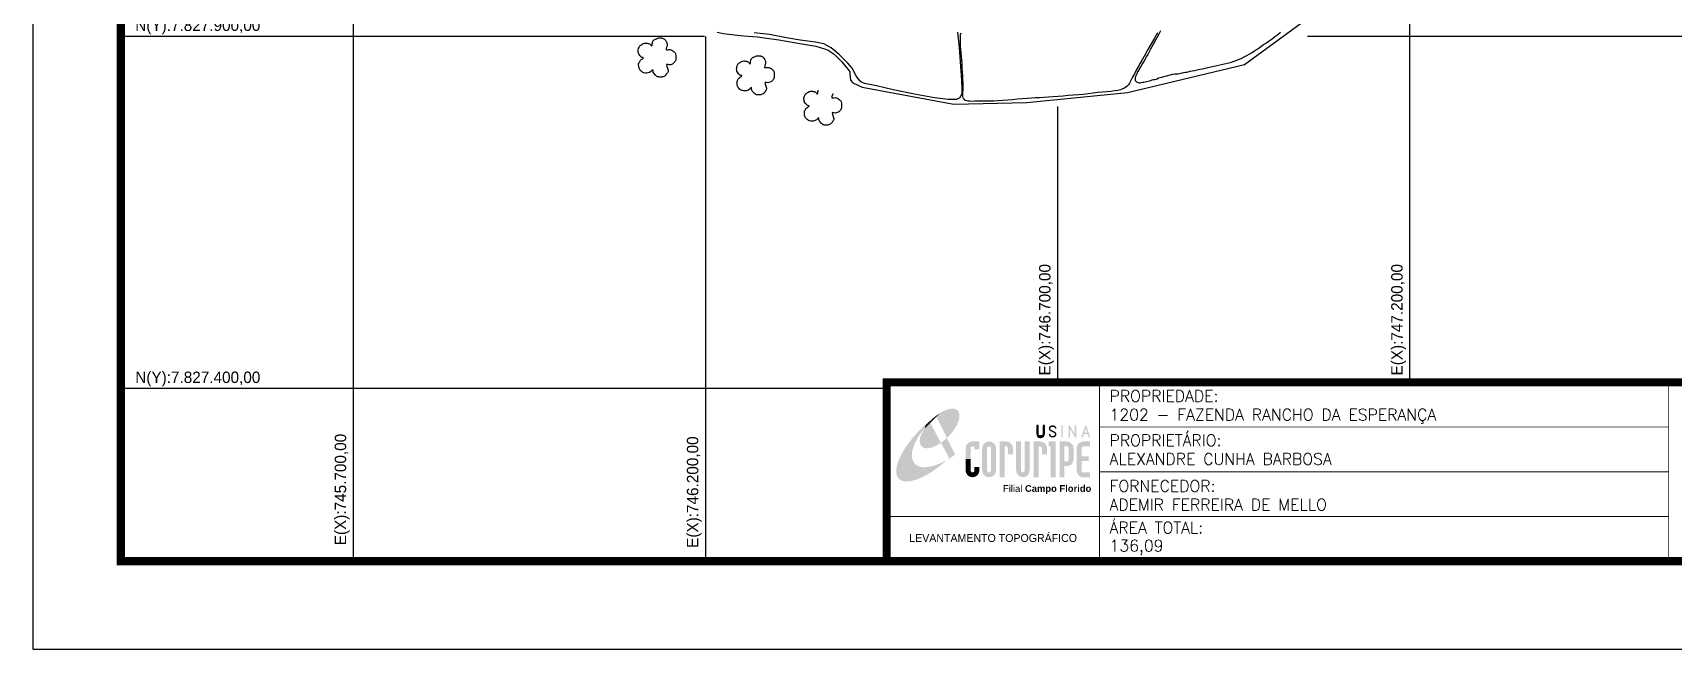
# Model space of a CAD drawing. Header units: feet. Extents: x 745245 to 748958, y 7827029 to 7829654.
# Drawn here: x 745245 to 747574, y 7827029 to 7827905 of the extents above; entities that cross this region are included whole.
import ezdxf
from ezdxf.enums import TextEntityAlignment as Align

# ---------------------------------------------------------------- set-up
doc = ezdxf.new("R2010")
doc.units = ezdxf.units.FT
doc.header["$MEASUREMENT"] = 0
doc.linetypes.add('CONTINUO', pattern=[0])
doc.linetypes.add('LIN0', pattern=[0])
for name, color, linetype in [('0114001202', 1, 'Continuous'), ('0114001202014', 5, 'Continuous'), ('0114001202017', 5, 'Continuous'), ('0114001202023', 5, 'Continuous'), ('MALHA', 8, 'Continuous'), ('MARGEM', 5, 'Continuous'), ('MATO', 3, 'Continuous')]:
    doc.layers.add(name, color=color, linetype=linetype)
doc.styles.add('ARIAL', font='arial.ttf')
doc.styles.add('Simplex', font='simplex.shx')

# ---------------------------------------------------------------- blocks, each defined once
blk = doc.blocks.new('A$C78F83FB3')
at = {"layer": 'MARGEM'}
h = blk.add_hatch(color=20, dxfattribs=at)
edge = h.paths.add_edge_path()
edge.add_ellipse((19.49, 23.77), major_axis=(-6.68, -6.67), ratio=0.469426, start_angle=292.73277, end_angle=601.25787)
edge.add_ellipse((22.83, 22.05), major_axis=(12.64, 11.29), ratio=0.457614, start_angle=79.90686, end_angle=107.91393)
edge = h.paths.add_edge_path()
edge.add_ellipse((18.28, 18.7), major_axis=(13.95, 13.59), ratio=0.386848, start_angle=63.96117, end_angle=264.59932)
edge.add_ellipse((22.83, 22.05), major_axis=(12.64, 11.29), ratio=0.457614, start_angle=107.91393, end_angle=245.11815, ccw=False)
edge.add_ellipse((19.49, 23.77), major_axis=(-6.68, -6.67), ratio=0.469426, start_angle=241.25787, end_angle=292.73277, ccw=False)
for color, points in [(20, [(15.46, 26.12), (14.17, 24.81), (14.06, 24.24), (14.39, 23.97), (14.67, 24.54), (19.47, 29.32), (18.48, 28.66), (17.31, 27.78)]), (7, [(58.42, 24.9), (57.9, 24.9), (57.9, 21.73, -0.414214), (57.15, 20.98), (56.84, 20.98, -0.414214), (56.09, 21.73), (56.09, 24.9), (55.57, 24.9), (55.57, 21.73, 0.414214), (56.84, 20.46), (57.15, 20.46, 0.414214), (58.42, 21.73)]), (7, [(61.7, 24.9), (61.23, 24.9, 0.396318), (60.04, 23.78), (60.04, 23.72, 0.151912), (60.39, 22.97), (60.46, 22.92), (62.18, 22), (62.85, 21.83, 0.12407), (62.51, 22.42), (60.75, 23.36, -0.13192), (60.56, 23.77, -0.385578), (61.23, 24.37), (61.7, 24.37, -0.414214), (62.37, 23.7), (62.89, 23.7, 0.414214)]), (7, [(62.37, 23.7), (62.89, 23.7, 0.414214), (61.7, 24.9), (61.23, 24.9, 0.396318), (60.04, 23.78), (60.04, 23.72, 0.151912), (60.39, 22.97), (60.46, 22.92), (62.18, 22), (62.18, 22, -0.131921), (62.37, 21.59, -0.385578), (61.7, 20.98), (61.23, 20.98, -0.414214), (60.56, 21.65), (60.04, 21.65, 0.414214), (61.23, 20.46), (61.7, 20.46, 0.402546), (62.89, 21.61, 0.165292), (62.51, 22.42), (60.75, 23.36, -0.13192), (60.56, 23.77, -0.385578), (61.23, 24.37), (61.7, 24.37, -0.414214)]), (7, [(30.97, 12.46), (29.13, 12.46), (29.13, 8.21, 1), (34.29, 8.21), (34.29, 9.41), (32.45, 9.41), (32.45, 8.21, -1), (30.97, 8.21)])]:
    blk.add_hatch(color=color, dxfattribs=at).paths.add_polyline_path(points)
h = blk.add_hatch(color=7, dxfattribs=at)
h.paths.add_polyline_path([(65.24, 24.9), (64.72, 24.9), (64.72, 20.46), (65.24, 20.46)])
h.paths.add_polyline_path([(67.38, 20.46), (67.9, 20.46), (67.9, 23.74), (69.74, 20.46), (70.23, 20.46), (70.23, 24.9), (69.71, 24.9), (69.71, 21.58), (67.85, 24.9), (67.38, 24.9)])
h.paths.add_polyline_path([(72.17, 20.46), (72.72, 20.46), (73.14, 21.73), (74.49, 21.73), (74.9, 20.46), (75.45, 20.46), (74, 24.9), (73.62, 24.9)])
h.paths.add_polyline_path([(73.81, 23.8), (74.32, 22.25), (73.31, 22.25)], flags=16)
h = blk.add_hatch(color=7, dxfattribs=at)
h.paths.add_polyline_path([(31.71, 18.93, 0.414214), (29.13, 16.35), (29.13, 12.46), (30.97, 12.46), (30.97, 16.35, -0.414214), (31.71, 17.09), (32.45, 17.09), (32.45, 16.02), (34.29, 16.02), (34.29, 18.93)])
h.paths.add_polyline_path([(44.15, 17.09, -0.414214), (44.89, 16.35), (44.89, 14.1), (46.72, 14.1), (46.72, 16.17, 0.433937), (44.15, 18.93), (41.77, 18.93), (41.77, 12.46), (43.61, 12.46), (43.61, 17.09)])
h.paths.add_polyline_path([(43.61, 12.46), (41.77, 12.46), (41.77, 5.62), (43.61, 5.62)])
h.paths.add_polyline_path([(47.92, 12.46), (49.75, 12.46), (49.75, 18.93), (47.92, 18.93)])
h.paths.add_polyline_path([(52.91, 18.93), (51.08, 18.93), (51.08, 12.46), (52.91, 12.46)])
h.paths.add_polyline_path([(51.08, 8.12, -1), (49.75, 8.12), (49.75, 12.46), (47.92, 12.46), (47.92, 8.12, 1), (52.91, 8.12), (52.91, 12.46), (51.08, 12.46)])
h.paths.add_polyline_path([(54.41, 12.46), (56.25, 12.46), (56.25, 17.09), (56.79, 17.09, -0.414214), (57.53, 16.35), (57.53, 14.1), (59.36, 14.1), (59.36, 16.17, 0.433937), (56.79, 18.93), (54.41, 18.93)])
h.paths.add_polyline_path([(56.25, 12.46), (54.41, 12.46), (54.41, 5.62), (56.25, 5.62)])
h.paths.add_polyline_path([(60.73, 12.46), (62.58, 12.46), (62.58, 18.93), (60.02, 18.93), (60.02, 17.08), (60.73, 17.08)])
h.paths.add_polyline_path([(62.58, 12.46), (60.73, 12.46), (60.73, 5.62), (62.58, 5.62)])
h.paths.add_polyline_path([(64.06, 12.46), (65.82, 12.46), (65.82, 17.17), (66.66, 17.17, -0.450417), (67.48, 16.25), (67.48, 12.46), (69.24, 12.46, 0.002307), (69.24, 12.48, 0.005282), (69.23, 12.54, -0.000938), (69.23, 12.53), (69.23, 16.17, 0.433937), (66.66, 18.93), (64.06, 18.93)])
h.paths.add_polyline_path([(64.06, 5.62), (65.82, 5.62), (65.82, 9.77), (66.66, 9.77, 0.426056), (69.24, 12.46), (67.48, 12.46), (67.48, 12.45, -0.450417), (66.66, 11.53), (65.82, 11.53), (65.82, 12.46), (64.06, 12.46)])
h.paths.add_polyline_path([(70.37, 12.46), (74.87, 12.46), (74.87, 13.44), (72.21, 13.44), (72.21, 16.35, -0.414214), (72.95, 17.09), (75.38, 17.09), (75.38, 18.93), (72.95, 18.93, 0.414214), (70.37, 16.35)])
h.paths.add_polyline_path([(72.21, 11.62), (74.87, 11.62), (74.87, 12.46), (70.37, 12.46), (70.37, 8.21, 0.414214), (72.95, 5.62), (75.38, 5.62), (75.38, 7.47), (72.95, 7.47, -0.414214), (72.21, 8.21)])
h = blk.add_hatch(color=7, dxfattribs=at)
h.paths.add_polyline_path([(35.29, 16.35), (35.29, 8.21, 1), (40.46, 8.21, 0.016978), (40.45, 8.38), (40.45, 16.17, 0.433937), (37.88, 18.93), (37.87, 18.93, 0.41391)])
h.paths.add_polyline_path([(38.62, 16.35), (38.62, 8.21, -1), (37.13, 8.21), (37.13, 16.35, -1)], flags=16)
at = {"layer": 'MARGEM', "color": 7}
blk.add_lwpolyline([(58.42, 24.9), (57.9, 24.9), (57.9, 21.73, -0.414214), (57.15, 20.98), (56.84, 20.98, -0.414214), (56.09, 21.73), (56.09, 24.9), (55.57, 24.9), (55.57, 21.73, 0.414214), (56.84, 20.46), (57.15, 20.46, 0.414214), (58.42, 21.73), (58.42, 24.9)], format="xyb", close=True, dxfattribs=at)
at = {"layer": 'MARGEM', "color": 252, "insert": (43.05, 2.72), "char_height": 2.5, "width": 33.0271, "attachment_point": 1, "style": 'ARIAL'}
blk.add_mtext('Filial {\\fArial|b1|i0|c0|p34;Campo Florido}', dxfattribs=at)

msp = doc.modelspace()

# ---------------------------------------------------------------- linework, layer by layer
at = {"layer": '0114001202'}
msp.add_lwpolyline([(746216.6, 7827905.7), (746226, 7827903.9), (746245, 7827901.5), (746254.6, 7827900.6), (746274, 7827898.9), (746283.9, 7827897.8), (746304.2, 7827894.7), (746336.8, 7827889.1), (746356.8, 7827885.6), (746369.3, 7827882.2), (746374.3, 7827880), (746383.1, 7827874.2), (746394, 7827863.5), (746402.2, 7827853.1), (746405.1, 7827849.1), (746405, 7827846.2), (746405.9, 7827837.5), (746409.2, 7827833.9), (746422.5, 7827827.7), (746553, 7827803.2), (746656.6, 7827805.8), (746799.4, 7827819.9), (746965.7, 7827859.5), (747145.1, 7827991.4)], dxfattribs=at)
at = {"layer": '0114001202014', "linetype": 'ByBlock', "elevation": 716.6}
msp.add_lwpolyline([(746846.4, 7827907.4), (746844.1, 7827903), (746841.7, 7827898.6), (746839.2, 7827894.1), (746836.8, 7827889.8), (746834.4, 7827885.6), (746832.2, 7827881.5), (746830.2, 7827877.6), (746828.1, 7827873.9), (746826.1, 7827870.5), (746824.3, 7827867.2), (746822.4, 7827864.1), (746820.6, 7827861), (746818.8, 7827858), (746817.1, 7827854.9), (746815.4, 7827851.9), (746813.8, 7827849.1), (746812.6, 7827846.7), (746811.6, 7827844.7), (746810.8, 7827842.7), (746810.3, 7827840.7), (746810.2, 7827838.7), (746810.5, 7827837.2), (746811.2, 7827836.1), (746812, 7827835.2), (746813.2, 7827834.5), (746814.5, 7827834), (746815.9, 7827833.8), (746817.3, 7827833.9), (746819, 7827834.2), (746820.7, 7827834.4), (746822.6, 7827834.7), (746824.5, 7827835.1), (746826.6, 7827835.6), (746828.7, 7827836.1), (746830.6, 7827836.6), (746832.5, 7827837.2), (746834.4, 7827837.8), (746836.3, 7827838.2), (746838.1, 7827838.6), (746839.9, 7827839), (746841.4, 7827839.4), (746843.5, 7827840.7), (746848.2, 7827841.9), (746849.7, 7827842.3), (746856.7, 7827844.2), (746863.7, 7827846.1), (746866.5, 7827846.4), (746867.9, 7827846.4), (746869.3, 7827846.5), (746871, 7827846.6), (746873.3, 7827846.9), (746875.4, 7827847.3), (746876.8, 7827847.7), (746878.9, 7827848.2), (746881.2, 7827848.6), (746883.4, 7827849), (746885.7, 7827849.5), (746888.3, 7827850.1), (746891.2, 7827850.7), (746894.6, 7827851.4), (746898.4, 7827852), (746902.1, 7827852.9), (746905.8, 7827853.8), (746909.6, 7827854.7), (746913.6, 7827855.5), (746917.8, 7827856.4), (746921.9, 7827857.3), (746926.2, 7827858.2), (746930.5, 7827859.1), (746934.8, 7827860.1), (746939.1, 7827861.1), (746943.3, 7827862.1), (746947.2, 7827863.2), (746951, 7827864.5), (746954.7, 7827865.7), (746958.2, 7827867.1), (746961.7, 7827868.7), (746965.1, 7827870.4), (746968.6, 7827872.3), (746972.2, 7827874.6), (746976.2, 7827876.9), (746980.3, 7827879.5), (746984.5, 7827882.2), (746988.6, 7827885.1), (746992.6, 7827888), (746996.7, 7827890.7), (747000.7, 7827893.5), (747004.6, 7827896.4), (747008.6, 7827899.4), (747012.7, 7827902.5), (747016.8, 7827905.5)], dxfattribs=at)
at = {"layer": '0114001202017'}
msp.add_lwpolyline([(746841.8, 7827904.9), (746837.5, 7827897.1), (746832.8, 7827889.1), (746828.4, 7827881.2), (746824.3, 7827873.8), (746820.6, 7827867.3), (746817.4, 7827861.5), (746814.5, 7827856.3), (746811.9, 7827851.5), (746809.3, 7827846.5), (746806.6, 7827841.5), (746804.3, 7827837.1), (746802.3, 7827833.4), (746800.6, 7827830.7), (746798.9, 7827828.8), (746797.2, 7827827.5), (746795.1, 7827826.3), (746792.5, 7827825.1), (746789.4, 7827823.9), (746785.7, 7827823), (746781.1, 7827822.2), (746775.7, 7827821.4), (746770.1, 7827820.8), (746764, 7827820.5), (746757.3, 7827819.8), (746750.4, 7827818.8), (746743.6, 7827818), (746736.6, 7827817.3), (746729.6, 7827816.8), (746722.4, 7827816.2), (746715.3, 7827815.5), (746708.1, 7827814.9), (746701, 7827814.3), (746693.8, 7827813.7), (746687, 7827813.2), (746680.6, 7827812.9), (746674.4, 7827812.5), (746668.6, 7827812.2), (746662.9, 7827811.8), (746656.7, 7827811.5), (746649.9, 7827810.9), (746643, 7827810.3), (746636.1, 7827809.7), (746629.3, 7827809), (746622.5, 7827808.5), (746615.9, 7827808.1), (746610.1, 7827807.8), (746605.4, 7827807.7), (746601.2, 7827807.7), (746597, 7827807.6), (746593.3, 7827807.6), (746589.9, 7827807.6), (746586.3, 7827807.6), (746582.5, 7827807.6), (746578.6, 7827807.4), (746575.4, 7827807.5), (746573.1, 7827807.7), (746571.6, 7827807.9), (746571.2, 7827808), (746571.2, 7827808), (746571.1, 7827808), (746569.5, 7827808.4), (746568.3, 7827809.2), (746567.3, 7827810.3), (746566.6, 7827811.3), (746566.1, 7827812.5), (746565.8, 7827814.2), (746565.6, 7827816.7), (746565.7, 7827819.7), (746565.9, 7827823.4), (746566, 7827827.9), (746565.9, 7827833.2), (746565.7, 7827838.5), (746565.5, 7827843.7), (746565.2, 7827849), (746564.8, 7827854.6), (746564.4, 7827860.1), (746564, 7827865.7), (746563.5, 7827871.2), (746563.2, 7827876.4), (746562.8, 7827881.4), (746562.5, 7827886.2), (746562.2, 7827890.2), (746562.1, 7827893.4), (746562.1, 7827896.4), (746562.2, 7827899.6), (746562.5, 7827902.4), (746563, 7827904.9)], dxfattribs=at)
at = {"layer": '0114001202023', "linetype": 'ByBlock'}
msp.add_lwpolyline([(746558.2, 7827905.5), (746560.2, 7827883.9), (746562.6, 7827850.3), (746563, 7827845.1), (746564, 7827826), (746564.2, 7827818.5), (746561.5, 7827812.4), (746556.7, 7827810), (746544.6, 7827810), (746525.3, 7827812.2), (746499.5, 7827817), (746466.5, 7827823.6), (746442.8, 7827829.4), (746426.2, 7827832.9), (746421.8, 7827834.8), (746419.5, 7827836.6), (746414.2, 7827843.5), (746408.3, 7827854.5), (746402.1, 7827861.4), (746390, 7827874.1), (746378.8, 7827883.3), (746368, 7827888.9), (746356.4, 7827891.6), (746334.8, 7827894.4), (746315.3, 7827897.8), (746291, 7827902.3), (746269.5, 7827904.9)], dxfattribs=at)
at = {"layer": 'MALHA', "color": 8, "elevation": 718}
for points in [[(745700, 7828210.8), (745700, 7827154.4)], [(747200, 7827995.4), (747200, 7827408.5)], [(745370.1, 7827900), (746198.6, 7827900)], [(746200, 7827899.6), (746200, 7827154.4)], [(747054.9, 7827900), (747800.7, 7827900)], [(746700, 7827800.1), (746700, 7827408.5)], [(745370.1, 7827400), (746457.6, 7827400)]]:
    msp.add_lwpolyline(points, dxfattribs=at)
at = {"layer": 'MARGEM', "color": 174, "linetype": 'LIN0', "elevation": 718, "flags": 128}
msp.add_lwpolyline([(748957.6, 7829654.4), (745245.1, 7829654.4), (745245.1, 7827029.4), (748957.6, 7827029.4)], close=True, dxfattribs=at)
at = {"layer": 'MARGEM', "color": 174, "linetype": 'LIN0', "const_width": 11.4, "elevation": 718, "flags": 128}
for points in [[(748832.6, 7829529.4), (745370.1, 7829529.4), (745370.1, 7827154.4), (748832.6, 7827154.4)], [(746457.6, 7827408.5), (748832.6, 7827408.5), (748832.6, 7827154.4), (746457.6, 7827154.4)]]:
    msp.add_lwpolyline(points, close=True, dxfattribs=at)
at = {"layer": 'MARGEM', "color": 174, "linetype": 'LIN0', "elevation": 718, "flags": 128}
for points, const_width in [([(746759.6, 7827408.5), (746759.6, 7827154.4)], 1.26), ([(746759.6, 7827408.5), (746759.6, 7827156.7)], 1.25), ([(747567.8, 7827408.5), (747567.8, 7827157.5)], 1.26), ([(746759.6, 7827345), (747567.8, 7827345)], 1.26), ([(746759.6, 7827281.4), (747567.8, 7827281.4)], 1.26), ([(746457.6, 7827217.9), (747567.8, 7827217.9)], 1.26)]:
    msp.add_lwpolyline(points, dxfattribs=dict(at, const_width=const_width))
at = {"layer": 'MATO', "color": 94, "linetype": 'CONTINUO'}
for points in [[(746125.3, 7827852.4, 0), (746124, 7827851.1, 0), (746122.4, 7827849.7, 0), (746120.5, 7827848.3, 0), (746118.5, 7827847.8, 0), (746116.4, 7827847.5, 0), (746114.4, 7827847.6, 0), (746112.8, 7827848, 0), (746111.3, 7827848.5, 0), (746110.1, 7827849.3, 0), (746108.9, 7827850.2, 0), (746107.8, 7827851.2, 0), (746107, 7827852.3, 0), (746106.4, 7827853.4, 0), (746106, 7827854.5, 0), (746105.7, 7827855.8, 0), (746105.4, 7827857.5, 0), (746105.3, 7827859.3, 0), (746105.3, 7827861, 0), (746105.8, 7827862.2, 0), (746106.3, 7827863.3, 0), (746107, 7827864.2, 0), (746107.5, 7827865, 0), (746108.1, 7827865.8, 0), (746108.8, 7827866.6, 0), (746110.1, 7827867.5, 0), (746111.4, 7827868.3, 0), (746112.3, 7827869, 0), (746111.9, 7827869.3, 0), (746111.1, 7827869.5, 0), (746110, 7827869.7, 0), (746109.3, 7827870.1, 0), (746108.6, 7827870.7, 0), (746107.8, 7827871.5, 0), (746106.9, 7827872.7, 0), (746106, 7827874.1, 0), (746105.2, 7827875.6, 0), (746104.8, 7827877.2, 0), (746104.7, 7827878.8, 0), (746104.8, 7827880.5, 0), (746105.2, 7827882.3, 0), (746105.9, 7827884.1, 0), (746106.6, 7827885.6, 0), (746107.2, 7827886.3, 0), (746107.9, 7827886.9, 0), (746108.6, 7827887.4, 0), (746109.7, 7827888.2, 0), (746110.9, 7827888.9, 0), (746112.2, 7827889.6, 0), (746113.5, 7827889.9, 0), (746114.8, 7827890, 0), (746116, 7827890.1, 0), (746117.1, 7827890, 0), (746118.1, 7827889.9, 0), (746119, 7827889.6, 0), (746119.8, 7827889.4, 0), (746120.6, 7827889, 0), (746121.4, 7827888.5, 0), (746122.3, 7827887.5, 0), (746123.2, 7827886.6, 0), (746124, 7827886.2, 0), (746124.4, 7827887.4, 0), (746124.6, 7827889, 0), (746124.8, 7827890.7, 0), (746124.9, 7827891.4, 0), (746125.1, 7827891.9, 0), (746125.4, 7827892.4, 0), (746125.9, 7827893.3, 0), (746126.6, 7827894.1, 0), (746127.4, 7827894.9, 0), (746128.3, 7827895.3, 0), (746129.3, 7827895.7, 0), (746130.3, 7827896, 0), (746131.2, 7827896.4, 0), (746132.2, 7827896.9, 0), (746133.1, 7827897.2, 0), (746134.2, 7827897.4, 0), (746135.2, 7827897.5, 0), (746136.3, 7827897.5, 0), (746137.3, 7827897.5, 0), (746138.4, 7827897.3, 0), (746139.3, 7827897.1, 0), (746140.2, 7827896.7, 0), (746141, 7827896.3, 0), (746141.8, 7827895.8, 0), (746142.4, 7827895.2, 0), (746143, 7827894.6, 0), (746143.6, 7827893.8, 0), (746144.2, 7827892.9, 0), (746144.7, 7827891.8, 0), (746145.2, 7827890.7, 0), (746145.5, 7827889.7, 0), (746145.8, 7827888.5, 0), (746145.8, 7827887.2, 0), (746145.2, 7827885, 0), (746144.6, 7827882.8, 0), (746144.4, 7827881, 0), (746145.5, 7827880.6, 0), (746147, 7827880.7, 0), (746148.7, 7827881, 0), (746150, 7827880.9, 0), (746151.2, 7827880.6, 0), (746152.3, 7827880.2, 0), (746153.6, 7827879.3, 0), (746154.7, 7827878.4, 0), (746155.7, 7827877.5, 0), (746156.5, 7827877, 0), (746157.2, 7827876.4, 0), (746157.6, 7827875.3, 0), (746158, 7827872.6, 0), (746158.2, 7827869.6, 0), (746158.1, 7827866.7, 0), (746157.6, 7827865.1, 0), (746156.9, 7827863.8, 0), (746156, 7827862.9, 0), (746155.2, 7827861.9, 0), (746154.3, 7827861, 0), (746153.2, 7827860.3, 0), (746151.8, 7827859.8, 0), (746150.3, 7827859.4, 0), (746148.8, 7827859.1, 0), (746147.2, 7827859.6, 0), (746145.9, 7827859.8, 0), (746145, 7827859.5, 0), (746145.4, 7827857.1, 0), (746146.2, 7827854.3, 0), (746147, 7827851.5, 0), (746147, 7827850, 0), (746146.6, 7827848.9, 0), (746146.1, 7827848, 0), (746145.4, 7827846.9, 0), (746144.6, 7827845.8, 0), (746143.8, 7827844.8, 0), (746143, 7827844, 0), (746142.2, 7827843.3, 0), (746141.2, 7827842.8, 0), (746140.1, 7827842.3, 0), (746138.9, 7827842, 0), (746137.6, 7827841.9, 0), (746136.4, 7827841.8, 0), (746135.1, 7827841.9, 0), (746134, 7827842.1, 0), (746133.1, 7827842.2, 0), (746132.2, 7827842.4, 0), (746131.3, 7827842.8, 0), (746130.3, 7827843.7, 0), (746129.2, 7827844.8, 0), (746128.2, 7827845.9, 0), (746127.4, 7827846.7, 0), (746126.7, 7827847.6, 0), (746126.1, 7827848.6, 0), (746125.8, 7827850.1, 0), (746125.6, 7827851.6, 0), (746125.5, 7827852.8, 0)], [(746265, 7827827, 0), (746263.7, 7827825.7, 0), (746262.1, 7827824.3, 0), (746260.2, 7827822.9, 0), (746258.2, 7827822.4, 0), (746256.1, 7827822.2, 0), (746254.1, 7827822.2, 0), (746252.5, 7827822.6, 0), (746251, 7827823.2, 0), (746249.8, 7827823.9, 0), (746248.6, 7827824.8, 0), (746247.5, 7827825.9, 0), (746246.7, 7827827, 0), (746246.1, 7827828, 0), (746245.7, 7827829.2, 0), (746245.4, 7827830.4, 0), (746245.1, 7827832.1, 0), (746245, 7827833.9, 0), (746245, 7827835.6, 0), (746245.5, 7827836.8, 0), (746246, 7827837.9, 0), (746246.7, 7827838.8, 0), (746247.2, 7827839.7, 0), (746247.8, 7827840.5, 0), (746248.5, 7827841.2, 0), (746249.8, 7827842.1, 0), (746251.1, 7827842.9, 0), (746252, 7827843.6, 0), (746251.6, 7827843.9, 0), (746250.8, 7827844.1, 0), (746249.7, 7827844.3, 0), (746249, 7827844.7, 0), (746248.3, 7827845.3, 0), (746247.5, 7827846.1, 0), (746246.6, 7827847.3, 0), (746245.7, 7827848.7, 0), (746244.9, 7827850.2, 0), (746244.5, 7827851.8, 0), (746244.4, 7827853.4, 0), (746244.5, 7827855.1, 0), (746244.9, 7827856.9, 0), (746245.6, 7827858.7, 0), (746246.3, 7827860.2, 0), (746246.9, 7827861, 0), (746247.6, 7827861.5, 0), (746248.3, 7827862, 0), (746249.4, 7827862.8, 0), (746250.6, 7827863.5, 0), (746251.9, 7827864.2, 0), (746253.2, 7827864.5, 0), (746254.5, 7827864.7, 0), (746255.7, 7827864.7, 0), (746256.8, 7827864.6, 0), (746257.8, 7827864.5, 0), (746258.7, 7827864.3, 0), (746259.5, 7827864, 0), (746260.3, 7827863.6, 0), (746261.1, 7827863.2, 0), (746262, 7827862.1, 0), (746262.9, 7827861.2, 0), (746263.7, 7827860.8, 0), (746264.1, 7827862, 0), (746264.3, 7827863.6, 0), (746264.5, 7827865.3, 0), (746264.6, 7827866, 0), (746264.8, 7827866.6, 0), (746265.1, 7827867.1, 0), (746265.6, 7827867.9, 0), (746266.3, 7827868.8, 0), (746267.1, 7827869.5, 0), (746268, 7827870, 0), (746269, 7827870.3, 0), (746270, 7827870.6, 0), (746270.9, 7827871.1, 0), (746271.9, 7827871.5, 0), (746272.8, 7827871.9, 0), (746273.9, 7827872, 0), (746274.9, 7827872.1, 0), (746276, 7827872.1, 0), (746277, 7827872.1, 0), (746278.1, 7827871.9, 0), (746279, 7827871.7, 0), (746279.9, 7827871.4, 0), (746280.7, 7827870.9, 0), (746281.5, 7827870.4, 0), (746282.1, 7827869.9, 0), (746282.7, 7827869.2, 0), (746283.3, 7827868.5, 0), (746283.9, 7827867.5, 0), (746284.4, 7827866.4, 0), (746284.9, 7827865.3, 0), (746285.2, 7827864.3, 0), (746285.5, 7827863.2, 0), (746285.5, 7827861.8, 0), (746284.9, 7827859.6, 0), (746284.3, 7827857.4, 0), (746284.1, 7827855.6, 0), (746285.2, 7827855.3, 0), (746286.7, 7827855.4, 0), (746288.4, 7827855.6, 0), (746289.7, 7827855.5, 0), (746290.9, 7827855.2, 0), (746292, 7827854.8, 0), (746293.3, 7827854, 0), (746294.4, 7827853, 0), (746295.4, 7827852.1, 0), (746296.2, 7827851.6, 0), (746296.9, 7827851, 0), (746297.3, 7827849.9, 0), (746297.7, 7827847.2, 0), (746297.9, 7827844.2, 0), (746297.8, 7827841.3, 0), (746297.3, 7827839.7, 0), (746296.6, 7827838.5, 0), (746295.7, 7827837.5, 0), (746294.9, 7827836.5, 0), (746294, 7827835.6, 0), (746292.9, 7827834.9, 0), (746291.5, 7827834.4, 0), (746290, 7827834, 0), (746288.5, 7827833.8, 0), (746286.9, 7827834.2, 0), (746285.6, 7827834.4, 0), (746284.7, 7827834.1, 0), (746285.1, 7827831.7, 0), (746285.9, 7827828.9, 0), (746286.7, 7827826.1, 0), (746286.7, 7827824.7, 0), (746286.3, 7827823.6, 0), (746285.8, 7827822.7, 0), (746285.1, 7827821.5, 0), (746284.3, 7827820.4, 0), (746283.5, 7827819.4, 0), (746282.7, 7827818.6, 0), (746281.9, 7827817.9, 0), (746280.9, 7827817.4, 0), (746279.8, 7827817, 0), (746278.6, 7827816.7, 0), (746277.3, 7827816.5, 0), (746276.1, 7827816.5, 0), (746274.8, 7827816.5, 0), (746273.7, 7827816.7, 0), (746272.8, 7827816.8, 0), (746271.9, 7827817, 0), (746271, 7827817.5, 0), (746270, 7827818.4, 0), (746268.9, 7827819.4, 0), (746267.9, 7827820.5, 0), (746267.1, 7827821.4, 0), (746266.4, 7827822.3, 0), (746265.8, 7827823.2, 0), (746265.5, 7827824.7, 0), (746265.3, 7827826.2, 0), (746265.2, 7827827.4, 0)], [(746360.6, 7827784, 0), (746359.3, 7827782.8, 0), (746357.7, 7827781.3, 0), (746355.8, 7827780, 0), (746353.7, 7827779.4, 0), (746351.7, 7827779.2, 0), (746349.7, 7827779.3, 0), (746348.1, 7827779.6, 0), (746346.6, 7827780.2, 0), (746345.3, 7827781, 0), (746344.1, 7827781.9, 0), (746343.1, 7827782.9, 0), (746342.2, 7827784, 0), (746341.7, 7827785.1, 0), (746341.2, 7827786.2, 0), (746341, 7827787.5, 0), (746340.7, 7827789.2, 0), (746340.6, 7827791, 0), (746340.6, 7827792.6, 0), (746341, 7827793.9, 0), (746341.6, 7827794.9, 0), (746342.3, 7827795.9, 0), (746342.8, 7827796.7, 0), (746343.3, 7827797.5, 0), (746344, 7827798.3, 0), (746345.4, 7827799.2, 0), (746346.6, 7827800, 0), (746347.6, 7827800.7, 0), (746347.2, 7827800.9, 0), (746346.3, 7827801.1, 0), (746345.3, 7827801.4, 0), (746344.6, 7827801.8, 0), (746343.9, 7827802.4, 0), (746343.1, 7827803.2, 0), (746342.2, 7827804.4, 0), (746341.3, 7827805.8, 0), (746340.5, 7827807.3, 0), (746340.1, 7827808.9, 0), (746339.9, 7827810.5, 0), (746340, 7827812.2, 0), (746340.5, 7827814, 0), (746341.2, 7827815.7, 0), (746341.9, 7827817.2, 0), (746342.5, 7827818, 0), (746343.1, 7827818.6, 0), (746343.9, 7827819, 0), (746345, 7827819.8, 0), (746346.2, 7827820.6, 0), (746347.5, 7827821.2, 0), (746348.8, 7827821.6, 0), (746350, 7827821.7, 0), (746351.2, 7827821.7, 0), (746352.3, 7827821.7, 0), (746353.3, 7827821.5, 0), (746354.3, 7827821.3, 0), (746355.1, 7827821.1, 0), (746355.9, 7827820.7, 0), (746356.6, 7827820.2, 0), (746357.6, 7827819.2, 0), (746358.5, 7827818.3, 0), (746359.2, 7827817.9, 0), (746359.6, 7827819.1, 0), (746359.9, 7827820.7, 0), (746360, 7827822.3, 0), (746360.2, 7827823.1, 0), (746360.3, 7827823.4, 0)], [(746381, 7827818.5, 0), (746380.4, 7827816.6, 0), (746379.8, 7827814.5, 0), (746379.6, 7827812.6, 0), (746380.8, 7827812.3, 0), (746382.3, 7827812.4, 0), (746384, 7827812.7, 0), (746385.2, 7827812.6, 0), (746386.4, 7827812.3, 0), (746387.6, 7827811.8, 0), (746388.8, 7827811, 0), (746390, 7827810.1, 0), (746391, 7827809.1, 0), (746391.8, 7827808.7, 0), (746392.4, 7827808.1, 0), (746392.9, 7827807, 0), (746393.3, 7827804.3, 0), (746393.5, 7827801.3, 0), (746393.4, 7827798.4, 0), (746392.9, 7827796.8, 0), (746392.2, 7827795.5, 0), (746391.3, 7827794.6, 0), (746390.5, 7827793.6, 0), (746389.6, 7827792.7, 0), (746388.5, 7827792, 0), (746387.1, 7827791.4, 0), (746385.6, 7827791, 0), (746384.1, 7827790.8, 0), (746382.5, 7827791.2, 0), (746381.1, 7827791.5, 0), (746380.2, 7827791.2, 0), (746380.7, 7827788.8, 0), (746381.5, 7827785.9, 0), (746382.3, 7827783.1, 0), (746382.2, 7827781.7, 0), (746381.9, 7827780.6, 0), (746381.4, 7827779.7, 0), (746380.7, 7827778.6, 0), (746379.9, 7827777.5, 0), (746379, 7827776.5, 0), (746378.3, 7827775.7, 0), (746377.4, 7827775, 0), (746376.5, 7827774.4, 0), (746375.4, 7827774, 0), (746374.1, 7827773.7, 0), (746372.9, 7827773.5, 0), (746371.6, 7827773.5, 0), (746370.4, 7827773.6, 0), (746369.3, 7827773.8, 0), (746368.3, 7827773.9, 0), (746367.5, 7827774.1, 0), (746366.6, 7827774.5, 0), (746365.5, 7827775.4, 0), (746364.5, 7827776.5, 0), (746363.5, 7827777.6, 0), (746362.7, 7827778.4, 0), (746362, 7827779.3, 0), (746361.4, 7827780.3, 0), (746361.1, 7827781.8, 0), (746360.9, 7827783.2, 0), (746360.7, 7827784.4, 0)]]:
    msp.add_polyline3d(points, dxfattribs=at)

# ---------------------------------------------------------------- block references
at = {"layer": 'MARGEM', "linetype": 'ByBlock', "xscale": 3.82250678711726, "yscale": 3.82250678711726, "zscale": 3.82250678711726}
msp.add_blockref('A$C78F83FB3', (746458.1, 7827252, 718), dxfattribs=at)

# ---------------------------------------------------------------- texts
at = {"layer": 'MALHA'}
for s, p in [('N(Y):7.827.900,00', (745390.6, 7827902.5, 718)), ('N(Y):7.827.400,00', (745390.6, 7827402.5, 718))]:
    msp.add_text(s, height=16.25, dxfattribs=at).set_placement(p, align=Align.BOTTOM_LEFT)
at = {"layer": 'MALHA', "color": 8}
for s, p in [('E(X):746.700,00', (746694.9, 7827418.1, 718)), ('E(X):747.200,00', (747194.9, 7827418.1, 718))]:
    msp.add_text(s, height=16.25, rotation=90, dxfattribs=at).set_placement(p, align=Align.BOTTOM_LEFT)
at = {"layer": 'MALHA'}
for s, p in [('E(X):745.700,00', (745694.9, 7827177, 718)), ('E(X):746.200,00', (746194.9, 7827173.3, 718))]:
    msp.add_text(s, height=16.25, rotation=90, dxfattribs=at).set_placement(p, align=Align.BOTTOM_LEFT)
at = {"layer": 'MARGEM', "color": 7, "linetype": 'Continuous', "lineweight": 9, "style": 'Simplex'}
for s, p in [('PROPRIEDADE:', (746773.9, 7827397.1, 718)), ('PROPRIETÁRIO:', (746773.9, 7827334.1, 718)), ('FORNECEDOR:', (746773.9, 7827269.3, 718)), ('ÁREA TOTAL:', (746773.9, 7827210.1, 718))]:
    msp.add_text(s, height=16.25, dxfattribs=at).set_placement(p, align=Align.TOP_LEFT)
at = {"layer": 'MARGEM', "color": 7, "linetype": 'Continuous', "style": 'Simplex'}
for s, p in [('1202 - FAZENDA RANCHO DA ESPERANÇA', (746773.9, 7827370.6, 718)), ('ALEXANDRE CUNHA BARBOSA', (746773.9, 7827307.6, 718)), ('ADEMIR FERREIRA DE MELLO', (746773.9, 7827242.8, 718)), ('136,09', (746773.9, 7827184.5, 718))]:
    msp.add_text(s, height=16.25, dxfattribs=at).set_placement(p, align=Align.TOP_LEFT)
at = {"layer": 'MARGEM', "color": 7, "linetype": 'ByBlock'}
msp.add_text('LEVANTAMENTO TOPOGRÁFICO', height=11.25, dxfattribs=at).set_placement((746608.6, 7827187.3, 718), align=Align.MIDDLE_CENTER)

doc.saveas('drawing.dxf')
